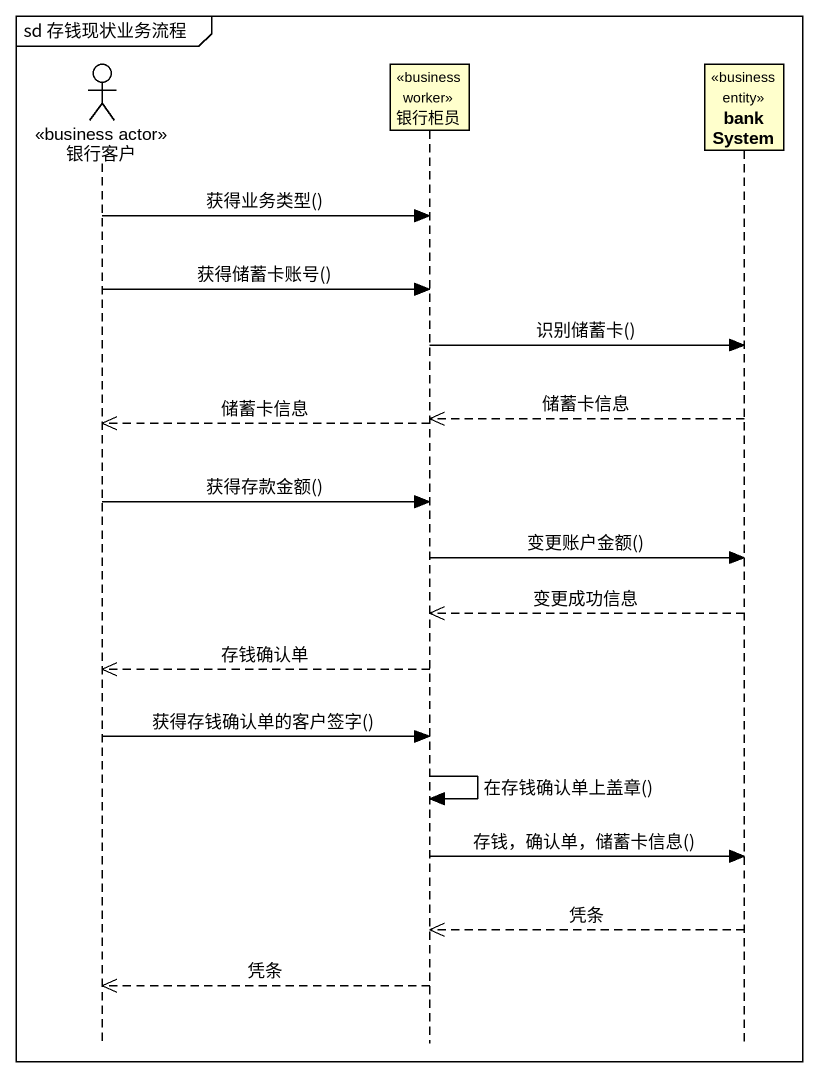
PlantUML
@startuml
mainframe sd 存钱现状业务流程
hide footbox
actor 银行客户 <<business actor>>
participant 银行柜员 <<business worker>>
participant bankSystem <<business entity>>

银行客户 -> 银行柜员 : 获得业务类型()
银行客户 -> 银行柜员 : 获得储蓄卡账号()
银行柜员 -> bankSystem : 识别储蓄卡()
bankSystem -->> 银行柜员 : 储蓄卡信息
银行柜员 -->> 银行客户 : 储蓄卡信息
银行客户 -> 银行柜员 : 获得存款金额()
银行柜员 -> bankSystem : 变更账户金额()
bankSystem -->> 银行柜员 : 变更成功信息
银行柜员 -->> 银行客户 : 存钱确认单
银行客户 -> 银行柜员 : 获得存钱确认单的客户签字()
银行柜员 -> 银行柜员 : 在存钱确认单上盖章()
银行柜员 -> bankSystem : 存钱，确认单，储蓄卡信息()
bankSystem -->> 银行柜员 : 凭条
银行柜员 -->> 银行客户 : 凭条
@enduml
